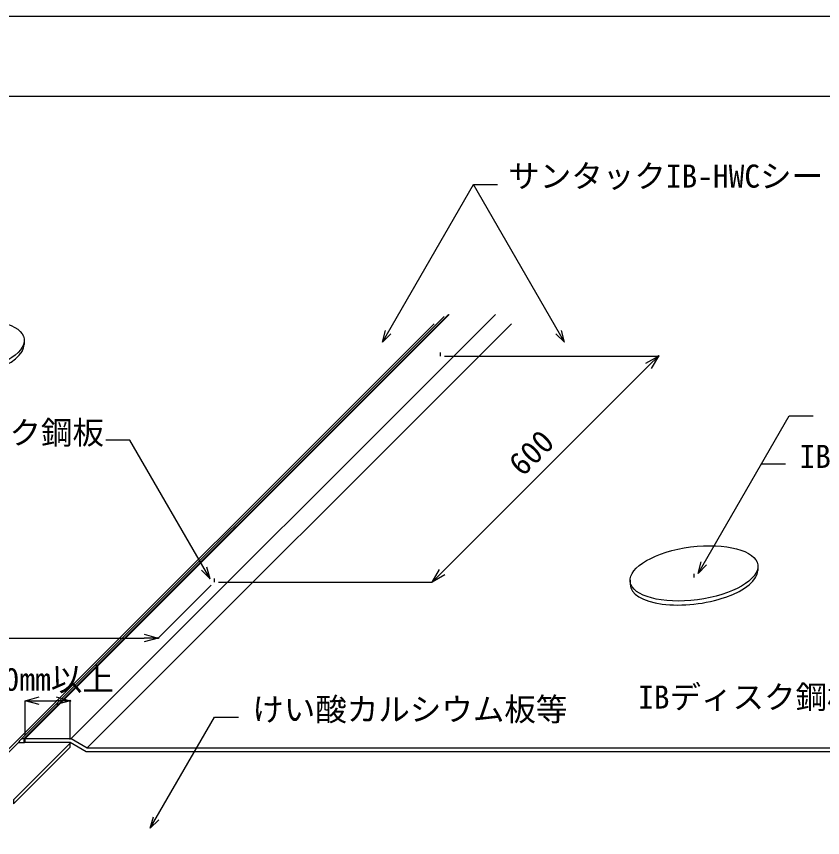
# Model space of a CAD drawing. Units: millimetres on the paper, with parts at other scales. Extents: x -210 to 1470, y -148 to 1040.
# Drawn here: x 682.3 to 1085.4, y 628.5 to 1039.5 of the extents above; entities that cross this region are included whole.
import ezdxf
from ezdxf.enums import TextEntityAlignment as Align

# ---------------------------------------------------------------- set-up
doc = ezdxf.new("R2010")
doc.units = ezdxf.units.MM
doc.header["$PDMODE"] = 32
doc.header["$PDSIZE"] = 0.5
doc.linetypes.add('CHAIN1', pattern=[8, 5, -1, 1, -1])
for name, color, linetype in [('0-0_0', 7, 'Continuous'), ('0-2_IBｼｰﾄ', 7, 'Continuous'), ('0-3_IBリキッド', 7, 'Continuous'), ('0-5_中心線', 1, 'CHAIN1'), ('0-7_図面枠', 7, 'Continuous'), ('0-9_増張りシート', 7, 'Continuous'), ('0-A_寸法線', 7, 'Continuous'), ('0-B_文字', 7, 'Continuous'), ('1-2_輪郭線', 2, 'Continuous')]:
    doc.layers.add(name, color=color, linetype=linetype)
doc.styles.add('MS Gothic', font='')
doc.styles.get('MS Gothic').set_extended_font_data('MS Gothic')

# ---------------------------------------------------------------- blocks, each defined once
blk = doc.blocks.new('_Open30')
at = {"layer": '0-0_0'}
blk.add_line((0, 0), (-1, 0), dxfattribs=at)
blk.add_lwpolyline([(-1, 0.2679), (0, 0), (-1, -0.2679)], dxfattribs=at)

msp = doc.modelspace()

# ---------------------------------------------------------------- linework, layer by layer
at = {"layer": '0-2_IBｼｰﾄ'}
for p, q in [((686.574, 678.111), (898.706, 890.243)), ((709.71, 678.111), (921.842, 890.243)), ((650.717, 645.227), (891.133, 885.643)), ((717.677, 673.511), (929.809, 885.643)), ((654.546, 647.355), (683.416, 676.226))]:
    msp.add_line(p, q, dxfattribs=at)
msp.add_lwpolyline([(709.174, 675.711), (680.89, 647.427), (680.89, 645.427), (709.174, 673.711)], close=True, dxfattribs=at)
for points in [[(686.574, 678.111), (709.71, 678.111), (717.677, 673.511), (1154.584, 673.511), (1157.906, 675.429)], [(1158.707, 673.644), (1155.02, 671.511), (717.142, 671.511), (709.174, 676.111), (686.574, 676.111), (686.574, 678.111)]]:
    msp.add_lwpolyline(points, dxfattribs=at)
at = {"layer": '0-3_IBリキッド'}
for p, q in [((684.081, 677.244), (896.213, 889.376)), ((686.174, 678.111), (898.306, 890.243)), ((686.174, 676.111), (686.574, 676.511))]:
    msp.add_line(p, q, dxfattribs=at)
msp.add_lwpolyline([(683.374, 676.111), (686.174, 676.111), (686.174, 678.111)], dxfattribs=at)
msp.add_arc((686.174, 675.151), 2.96, 90, 161.07536, dxfattribs=at)
at = {"layer": '0-5_中心線'}
for p, q in [((894.264, 871.301), (894.264, 869.501)), ((1021.127, 760.564), (1021.127, 758.764)), ((781.127, 758.164), (781.127, 756.364))]:
    msp.add_line(p, q, dxfattribs=at)
at = {"layer": '0-7_図面枠'}
msp.add_lwpolyline([(1470, -148.5), (1470, 1039.5), (-210, 1039.5), (-210, -148.5)], close=True, dxfattribs=at)
at = {"layer": '0-9_増張りシート'}
for p, q in [((686.168, 877.371), (686.168, 875.371)), ((1053.031, 764.233), (1053.031, 762.233)), ((989.223, 757.295), (989.223, 755.295))]:
    msp.add_line(p, q, dxfattribs=at)
for centre in [(654.264, 873.901), (1021.127, 760.764)]:
    msp.add_ellipse(centre, major_axis=(-31.856, -4.194), ratio=0.414214, dxfattribs=at)
for centre in [(654.264, 871.901), (1021.127, 758.764)]:
    msp.add_ellipse(centre, major_axis=(-31.856, -4.194), ratio=0.414214, start_param=6.228707, end_param=9.3702997, dxfattribs=at)
at = {"layer": '0-A_寸法線'}
for p, q in [((865.265, 876.463), (910.807, 955.345)), ((910.807, 955.345), (922.807, 955.345)), ((956.348, 876.463), (910.807, 955.345)), ((896.385, 869.501), (1003.365, 869.501)), ((895.178, 761.314), (998.415, 864.552)), ((1023.15, 760.714), (1068.692, 839.595)), ((1068.692, 839.595), (1080.692, 839.595)), ((739.029, 827.458), (727.029, 827.458)), ((779.109, 758.037), (739.029, 827.458)), ((1054.835, 815.595), (1066.835, 815.595)), ((783.248, 756.364), (890.228, 756.364)), ((779.627, 754.864), (753.139, 728.376)), ((517.739, 728.376), (746.139, 728.376)), ((686.574, 679.611), (686.574, 697.034)), ((693.574, 697.034), (702.174, 697.034)), ((709.174, 677.611), (709.174, 697.034)), ((749.235, 633.168), (781.33, 688.758)), ((781.33, 688.758), (793.33, 688.758))]:
    msp.add_line(p, q, dxfattribs=at)
for points in [[(869.507, 880.706), (865.265, 876.463), (866.818, 882.259)], [(952.106, 880.706), (956.348, 876.463), (954.795, 882.259)], [(1027.392, 764.957), (1023.15, 760.714), (1024.703, 766.509)], [(774.866, 762.28), (779.109, 758.037), (777.556, 763.833)], [(753.477, 637.41), (749.235, 633.168), (750.788, 638.963)]]:
    msp.add_lwpolyline(points, dxfattribs=at)
for p in [(1003.365, 869.501), (753.139, 728.376), (709.174, 697.034)]:
    msp.add_point(p, dxfattribs=at)
at = {"layer": '1-2_輪郭線'}
msp.add_lwpolyline([(1430, 999.5), (-170, 999.5), (-170, -108.5), (1430, -108.5)], close=True, dxfattribs=at)

# ---------------------------------------------------------------- block references
at = {"layer": '0-A_寸法線', "xscale": 7, "yscale": 7}
for p, rotation in [((1003.365, 869.501), 45), ((890.228, 756.364), 225), ((686.574, 697.034), 180)]:
    msp.add_blockref('_Open30', p, dxfattribs=dict(at, rotation=rotation))
for p in [(753.139, 728.376), (709.174, 697.034)]:
    msp.add_blockref('_Open30', p, dxfattribs=at)

# ---------------------------------------------------------------- texts
at = {"layer": '0-A_寸法線', "style": 'MS Gothic'}
msp.add_text('600', height=11.55, rotation=45, dxfattribs=at).set_placement((937.897, 806.327), align=Align.BOTTOM_LEFT)
msp.add_text('40mm以上', height=11.55, dxfattribs=at).set_placement((668.022, 698.534), align=Align.BOTTOM_LEFT)
at = {"layer": '0-B_文字', "style": 'MS Gothic'}
for s, p in [('サンタックIB-HWCシート', (928.261, 950.349)), ('IBディスク鋼板', (615.829, 821.914)), ('IBディスク鋼板', (1073.873, 810.051)), ('IBディスク鋼板', (993.174, 689.603)), ('けい酸カルシウム板等', (800.246, 683.458))]:
    msp.add_text(s, height=11.55, dxfattribs=at).set_placement(p, align=Align.BOTTOM_LEFT)

doc.saveas('drawing.dxf')
